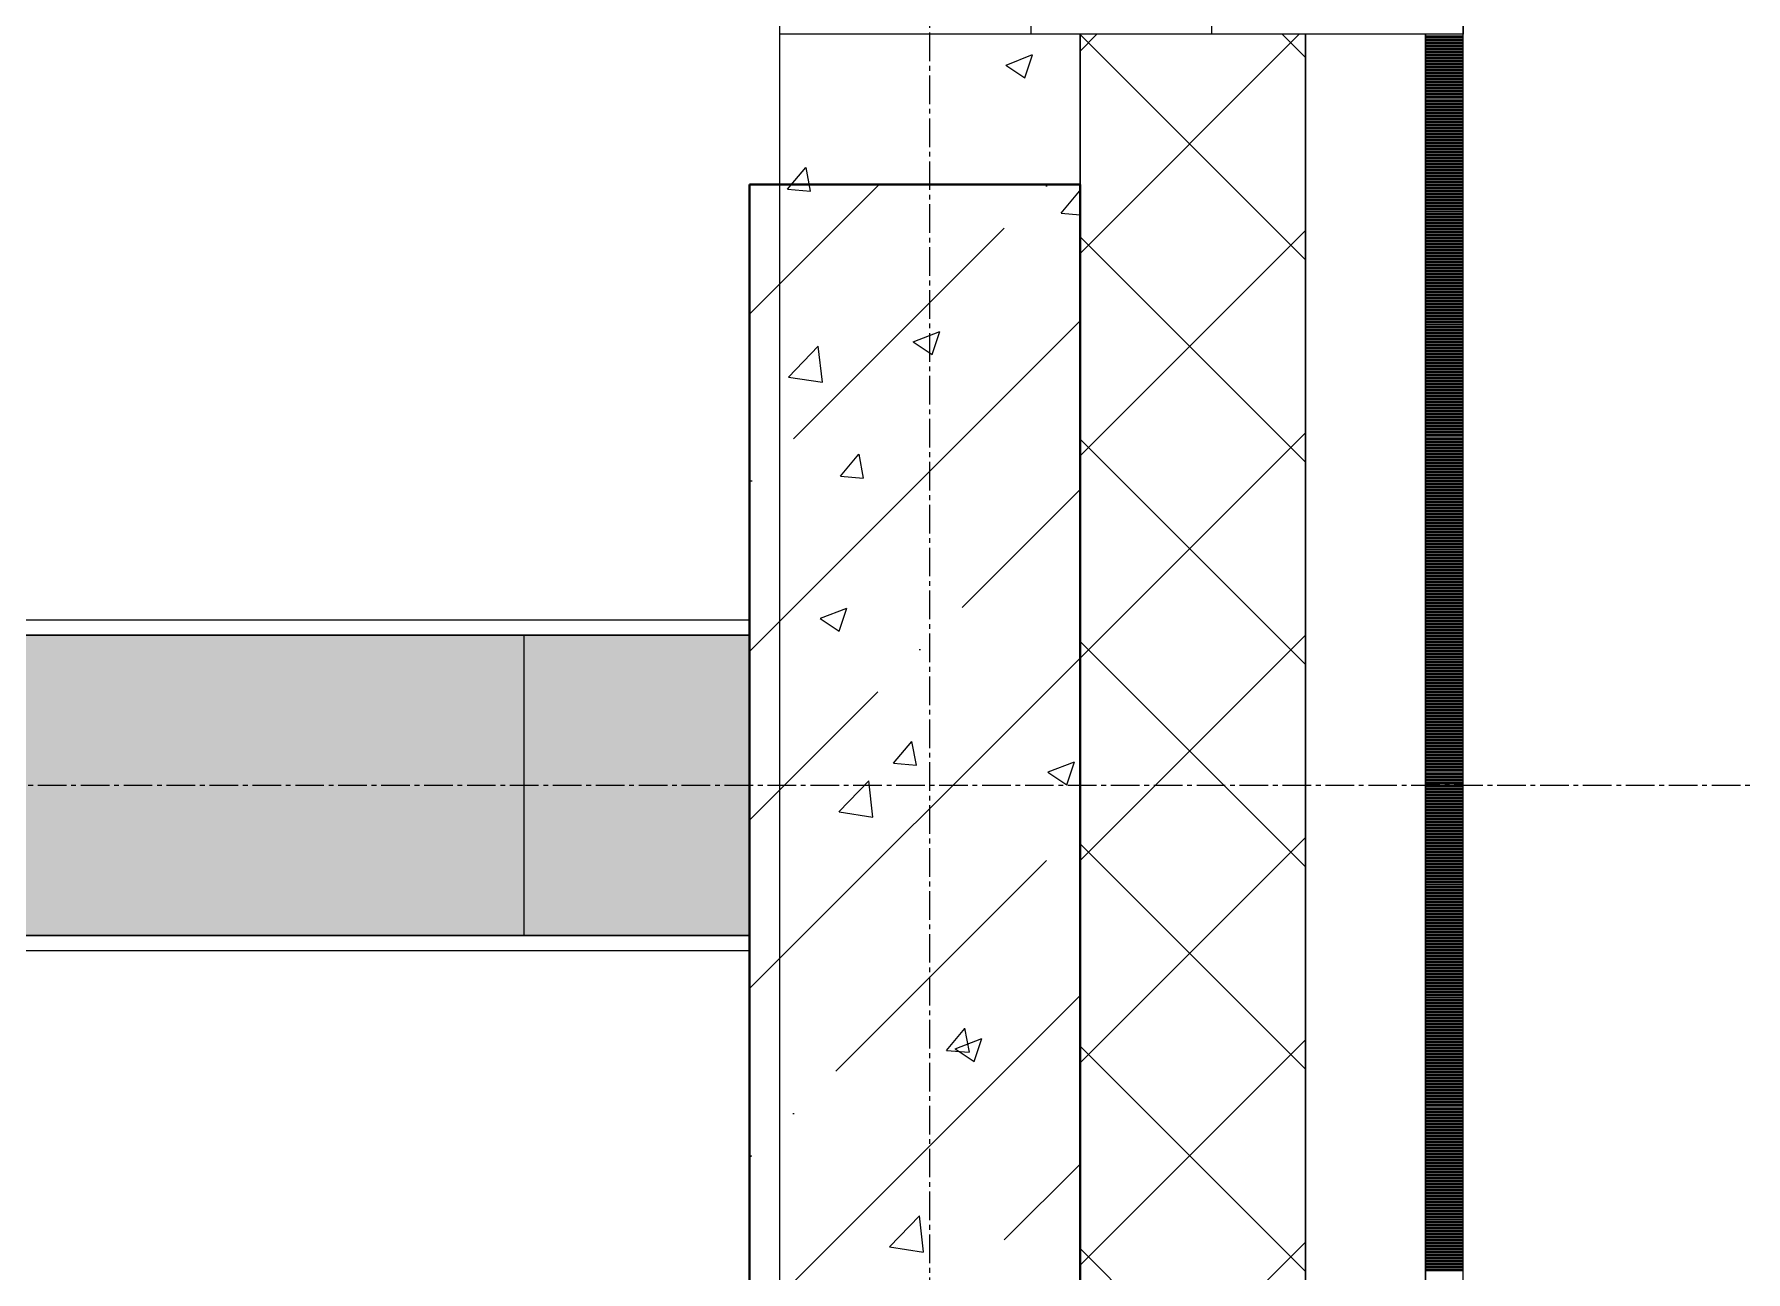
# Model space of a CAD drawing. Header units: millimetres. Extents: x -7155 to 483283, y -227682 to 148426.
# Drawn here: x 19504 to 20643, y 60876 to 61700 of the extents above; entities that cross this region are included whole.
import ezdxf

# ---------------------------------------------------------------- set-up
doc = ezdxf.new("R2010")
doc.units = ezdxf.units.MM
doc.linetypes.add('CENTER2', pattern=[28.575, 19.05, -3.175, 3.175, -3.175])
doc.linetypes.add('HIDDEN2', pattern=[4.7625, 3.175, -1.5875])
for name, color, linetype, lineweight in [('A-Wall_Материал_Газоблок_Контур', 250, 'Continuous', 0), ('АР_Колонны', 70, 'Continuous', 30), ('АР_Окна', 4, 'Continuous', 5), ('АР_Стены ЖБ', 7, 'Continuous', 30), ('АР_Стены ПЕНОблок', 52, 'Continuous', 20), ('АР_Тонкая', 254, 'Continuous', 5), ('АР_Утеплитель', 31, 'Continuous', 0), ('АР_Штриховка', 8, 'Continuous', 0)]:
    doc.layers.add(name, color=color, linetype=linetype, lineweight=lineweight)
doc.layers.add('АР_Оси_РД_100', color=7, linetype='Continuous', lineweight=0, true_color=0x525252)
doc.layers.add('РД_Оси_100', color=7, linetype='Continuous', lineweight=0, true_color=0x525252)

# ---------------------------------------------------------------- blocks, each defined once
blk = doc.blocks.new('СОШ_2200_АР_ОСИ_М100_28.05.24')
at = {"layer": 'АР_Оси_РД_100', "linetype": 'CENTER2'}
for p, q in [((20100, -6155), (20100, 139938.679)), ((29555, 61200), (-5954.958, 61200))]:
    blk.add_line(p, q, dxfattribs=at)

msp = doc.modelspace()

# ---------------------------------------------------------------- hatches: boundary and pattern name
at = {"layer": 'АР_Штриховка', "linetype": 'Continuous', "lineweight": 5, "true_color": 0x000000}
h = msp.add_hatch(dxfattribs=at)
h.set_pattern_fill('ANSI35', color=18, scale=25, style=0)
h.paths.add_polyline_path([(20200, 61600), (19980, 61600), (19980, 60400), (20200, 60400)], flags=0)
at = {"layer": 'АР_Штриховка', "linetype": 'Continuous', "lineweight": 0, "true_color": 0x000000}
h = msp.add_hatch(dxfattribs=at)
h.set_pattern_fill('AR-CONC', color=18, angle=-315, style=0)
h.paths.add_polyline_path([(19980, 61100), (19980, 61300), (13400, 61300), (13400, 61100)], flags=0)

# ---------------------------------------------------------------- linework, layer by layer
at = {"color": 18, "linetype": 'Continuous', "true_color": 0x000000}
for p, q in [((19830, 61100), (19830, 61300)), ((19830, 61300), (19980, 61300)), ((19980, 61300), (19980, 61100)), ((19980, 61100), (19830, 61100))]:
    msp.add_line(p, q, dxfattribs=at)
msp.add_solid([(19830, 61100), (19830, 61300), (19905, 61200), (19980, 61300)], dxfattribs=at)
at = {"layer": 'A-Wall_Материал_Газоблок_Контур', "color": 18, "linetype": 'Continuous', "lineweight": 0, "true_color": 0x000000}
for p, q in [((20000, 65000), (20000, 61700)), ((20455, 61700), (20455, 65000))]:
    msp.add_line(p, q, dxfattribs=at)
at = {"layer": 'АР_Колонны', "color": 18, "linetype": 'HIDDEN2', "lineweight": 25, "true_color": 0x000000}
for p, q in [((19980, 61600), (20200, 61600)), ((19980, 60400), (19980, 61600)), ((20200, 61600), (20200, 60400))]:
    msp.add_line(p, q, dxfattribs=at)
at = {"layer": 'АР_Колонны', "color": 18, "linetype": 'Continuous', "lineweight": 30, "true_color": 0x000000}
for p, q in [((19980, 61600), (19980, 60400)), ((20200, 61600), (19980, 61600)), ((20200, 60400), (20200, 61600))]:
    msp.add_line(p, q, dxfattribs=at)
at = {"layer": 'АР_Окна', "color": 18, "linetype": 'Continuous', "lineweight": 5, "true_color": 0x000000}
msp.add_line((20455, 65000), (20455, 61700), dxfattribs=at)
msp.add_lwpolyline([(20287.5, 61750), (20287.5, 61700), (20167.5, 61700), (20167.5, 61750)], close=True, dxfattribs=at)
at = {"layer": 'АР_Стены ЖБ', "color": 18, "linetype": 'Continuous', "lineweight": 40, "true_color": 0x000000}
for p, q in [((20200, 61600), (19980, 61600)), ((19980, 61600), (19980, 60400)), ((20200, 60400), (20200, 61600))]:
    msp.add_line(p, q, dxfattribs=at)
at = {"layer": 'АР_Стены ПЕНОблок', "color": 18, "linetype": 'Continuous', "lineweight": 20, "true_color": 0x000000}
for p, q in [((20200, 61700), (20000, 61700)), ((20000, 61700), (20000, 51500)), ((20200, 51500), (20200, 61700)), ((19980, 61300), (13400, 61300)), ((19980, 61100), (19980, 61300)), ((13400, 61100), (19980, 61100))]:
    msp.add_line(p, q, dxfattribs=at)
at = {"layer": 'АР_Тонкая', "color": 18, "linetype": 'Continuous', "lineweight": 5, "true_color": 0x000000}
for p, q in [((20430, 61700), (20350, 61700)), ((20350, 61700), (20350, 51500)), ((20430, 51500), (20430, 61700)), ((20455, 61700), (20430, 61700)), ((20430, 61700), (20430, 51500)), ((20455, 51500), (20455, 61700))]:
    msp.add_line(p, q, dxfattribs=at)
at = {"layer": 'АР_Тонкая', "color": 18, "linetype": 'Continuous', "lineweight": 0, "true_color": 0x000000}
for p, q in [((19980, 61310), (13400, 61310)), ((19980, 61300), (19980, 61310)), ((13400, 61300), (19980, 61300)), ((19980, 61100), (13400, 61100)), ((19980, 61090), (19980, 61100)), ((13400, 61090), (19980, 61090))]:
    msp.add_line(p, q, dxfattribs=at)
at = {"layer": 'АР_Утеплитель', "color": 18, "linetype": 'Continuous', "lineweight": 0, "true_color": 0x000000}
for p, q in [((20350, 61700), (20200, 61700)), ((20200, 61700), (20200, 51500)), ((20350, 51500), (20350, 61700))]:
    msp.add_line(p, q, dxfattribs=at)
at = {"layer": 'АР_Штриховка', "color": 18, "linetype": 'Continuous', "lineweight": 0, "true_color": 0x000000}
for p, q in [((20200, 61688.8), (20211.2, 61700)), ((20200, 61554.1), (20345.9, 61700)), ((20350, 61549.9), (20200, 61699.9)), ((20350, 61684.6), (20334.6, 61700)), ((20430, 61699), (20455, 61699)), ((20430, 61698), (20455, 61698)), ((20430, 61697), (20455, 61697)), ((20430, 61696), (20455, 61696)), ((20430, 61695), (20455, 61695)), ((20430, 61694), (20455, 61694)), ((20430, 61693), (20455, 61693)), ((20430, 61692), (20455, 61692)), ((20150.7, 61679.5), (20168.4, 61686.4)), ((20163.3, 61671), (20168.4, 61686.3)), ((20430, 61691), (20455, 61691)), ((20430, 61690), (20455, 61690)), ((20430, 61689), (20455, 61689)), ((20430, 61688), (20455, 61688)), ((20430, 61687), (20455, 61687)), ((20430, 61686), (20455, 61686)), ((20430, 61685), (20455, 61685)), ((20430, 61684), (20455, 61684)), ((20430, 61683), (20455, 61683)), ((20430, 61682), (20455, 61682)), ((20430, 61681), (20455, 61681)), ((20150.6, 61679.5), (20163.3, 61671)), ((20430, 61680), (20455, 61680)), ((20430, 61679), (20455, 61679)), ((20430, 61678), (20455, 61678)), ((20430, 61677), (20455, 61677)), ((20430, 61676), (20455, 61676)), ((20430, 61675), (20455, 61675)), ((20430, 61674), (20455, 61674)), ((20430, 61673), (20455, 61673)), ((20430, 61672), (20455, 61672)), ((20430, 61671), (20455, 61671)), ((20430, 61670), (20455, 61670)), ((20430, 61669), (20455, 61669)), ((20430, 61668), (20455, 61668)), ((20430, 61667), (20455, 61667)), ((20430, 61666), (20455, 61666)), ((20430, 61665), (20455, 61665)), ((20430, 61664), (20455, 61664)), ((20430, 61663), (20455, 61663)), ((20430, 61662), (20455, 61662)), ((20430, 61661), (20455, 61661)), ((20430, 61660), (20455, 61660)), ((20430, 61659), (20455, 61659)), ((20430, 61658), (20455, 61658)), ((20430, 61657), (20455, 61657)), ((20430, 61656), (20455, 61656)), ((20430, 61655), (20455, 61655)), ((20430, 61654), (20455, 61654)), ((20430, 61653), (20455, 61653)), ((20430, 61652), (20455, 61652)), ((20430, 61651), (20455, 61651)), ((20430, 61650), (20455, 61650)), ((20430, 61649), (20455, 61649)), ((20430, 61648), (20455, 61648)), ((20430, 61647), (20455, 61647)), ((20430, 61646), (20455, 61646)), ((20430, 61645), (20455, 61645)), ((20430, 61644), (20455, 61644)), ((20430, 61643), (20455, 61643)), ((20430, 61642), (20455, 61642)), ((20430, 61641), (20455, 61641)), ((20430, 61640), (20455, 61640)), ((20430, 61639), (20455, 61639)), ((20430, 61638), (20455, 61638)), ((20430, 61637), (20455, 61637)), ((20430, 61636), (20455, 61636)), ((20430, 61635), (20455, 61635)), ((20430, 61634), (20455, 61634)), ((20430, 61633), (20455, 61633)), ((20430, 61632), (20455, 61632)), ((20430, 61631), (20455, 61631)), ((20430, 61630), (20455, 61630)), ((20430, 61629), (20455, 61629)), ((20430, 61628), (20455, 61628)), ((20430, 61627), (20455, 61627)), ((20430, 61626), (20455, 61626)), ((20430, 61625), (20455, 61625)), ((20430, 61624), (20455, 61624)), ((20430, 61623), (20455, 61623)), ((20430, 61622), (20455, 61622)), ((20430, 61621), (20455, 61621)), ((20430, 61620), (20455, 61620)), ((20430, 61619), (20455, 61619)), ((20430, 61618), (20455, 61618)), ((20430, 61617), (20455, 61617)), ((20430, 61616), (20455, 61616)), ((20430, 61615), (20455, 61615)), ((20430, 61614), (20455, 61614)), ((20430, 61613), (20455, 61613)), ((20430, 61612), (20455, 61612)), ((20005.3, 61596.8), (20017.5, 61611.4)), ((20020.6, 61595.5), (20017.6, 61611.4)), ((20430, 61611), (20455, 61611)), ((20430, 61610), (20455, 61610)), ((20430, 61609), (20455, 61609)), ((20430, 61608), (20455, 61608)), ((20430, 61607), (20455, 61607)), ((20430, 61606), (20455, 61606)), ((20430, 61605), (20455, 61605)), ((20430, 61604), (20455, 61604)), ((20430, 61603), (20455, 61603)), ((20430, 61602), (20455, 61602)), ((20430, 61601), (20455, 61601)), ((20005.3, 61596.8), (20020.5, 61595.5)), ((20187.5, 61580.9), (20199.7, 61595.5)), ((20200, 61594.4), (20199.8, 61595.5)), ((20430, 61600), (20455, 61600)), ((20430, 61599), (20455, 61599)), ((20430, 61598), (20455, 61598)), ((20430, 61597), (20455, 61597)), ((20430, 61596), (20455, 61596)), ((20430, 61595), (20455, 61595)), ((20430, 61594), (20455, 61594)), ((20430, 61593), (20455, 61593)), ((20430, 61592), (20455, 61592)), ((20430, 61591), (20455, 61591)), ((20430, 61590), (20455, 61590)), ((20187.5, 61580.9), (20200, 61579.8)), ((20430, 61589), (20455, 61589)), ((20430, 61588), (20455, 61588)), ((20430, 61587), (20455, 61587)), ((20430, 61586), (20455, 61586)), ((20430, 61585), (20455, 61585)), ((20430, 61584), (20455, 61584)), ((20430, 61583), (20455, 61583)), ((20430, 61582), (20455, 61582)), ((20430, 61581), (20455, 61581)), ((20430, 61580), (20455, 61580)), ((20430, 61579), (20455, 61579)), ((20430, 61578), (20455, 61578)), ((20200, 61419.4), (20350, 61569.4)), ((20430, 61577), (20455, 61577)), ((20430, 61576), (20455, 61576)), ((20430, 61575), (20455, 61575)), ((20430, 61574), (20455, 61574)), ((20430, 61573), (20455, 61573)), ((20430, 61572), (20455, 61572)), ((20430, 61571), (20455, 61571)), ((20430, 61570), (20455, 61570)), ((20430, 61569), (20455, 61569)), ((20430, 61568), (20455, 61568)), ((20430, 61567), (20455, 61567)), ((20350, 61415.2), (20200, 61565.2)), ((20430, 61566), (20455, 61566)), ((20430, 61565), (20455, 61565)), ((20430, 61564), (20455, 61564)), ((20430, 61563), (20455, 61563)), ((20430, 61562), (20455, 61562)), ((20430, 61561), (20455, 61561)), ((20430, 61560), (20455, 61560)), ((20430, 61559), (20455, 61559)), ((20430, 61558), (20455, 61558)), ((20430, 61557), (20455, 61557)), ((20430, 61556), (20455, 61556)), ((20430, 61555), (20455, 61555)), ((20430, 61554), (20455, 61554)), ((20430, 61553), (20455, 61553)), ((20430, 61552), (20455, 61552)), ((20430, 61551), (20455, 61551)), ((20430, 61550), (20455, 61550)), ((20430, 61549), (20455, 61549)), ((20430, 61548), (20455, 61548)), ((20430, 61547), (20455, 61547)), ((20430, 61546), (20455, 61546)), ((20430, 61545), (20455, 61545)), ((20430, 61544), (20455, 61544)), ((20430, 61543), (20455, 61543)), ((20430, 61542), (20455, 61542)), ((20430, 61541), (20455, 61541)), ((20430, 61540), (20455, 61540)), ((20430, 61539), (20455, 61539)), ((20430, 61538), (20455, 61538)), ((20430, 61537), (20455, 61537)), ((20430, 61536), (20455, 61536)), ((20430, 61535), (20455, 61535)), ((20430, 61534), (20455, 61534)), ((20430, 61533), (20455, 61533)), ((20430, 61532), (20455, 61532)), ((20430, 61531), (20455, 61531)), ((20430, 61530), (20455, 61530)), ((20430, 61529), (20455, 61529)), ((20430, 61528), (20455, 61528)), ((20430, 61527), (20455, 61527)), ((20430, 61526), (20455, 61526)), ((20430, 61525), (20455, 61525)), ((20430, 61524), (20455, 61524)), ((20430, 61523), (20455, 61523)), ((20430, 61522), (20455, 61522)), ((20430, 61521), (20455, 61521)), ((20430, 61520), (20455, 61520)), ((20430, 61519), (20455, 61519)), ((20430, 61518), (20455, 61518)), ((20430, 61517), (20455, 61517)), ((20430, 61516), (20455, 61516)), ((20430, 61515), (20455, 61515)), ((20430, 61514), (20455, 61514)), ((20430, 61513), (20455, 61513)), ((20430, 61512), (20455, 61512)), ((20430, 61511), (20455, 61511)), ((20430, 61510), (20455, 61510)), ((20088.9, 61495.3), (20106.6, 61502.2)), ((20101.5, 61486.8), (20106.6, 61502.1)), ((20430, 61509), (20455, 61509)), ((20430, 61508), (20455, 61508)), ((20430, 61507), (20455, 61507)), ((20430, 61506), (20455, 61506)), ((20430, 61505), (20455, 61505)), ((20430, 61504), (20455, 61504)), ((20430, 61503), (20455, 61503)), ((20430, 61502), (20455, 61502)), ((20430, 61501), (20455, 61501)), ((20430, 61500), (20455, 61500)), ((20430, 61499), (20455, 61499)), ((20430, 61498), (20455, 61498)), ((20005.9, 61471.8), (20025.6, 61492.4)), ((20028.5, 61468.3), (20025.7, 61492.4)), ((20088.8, 61495.3), (20101.5, 61486.8)), ((20430, 61497), (20455, 61497)), ((20430, 61496), (20455, 61496)), ((20430, 61495), (20455, 61495)), ((20430, 61494), (20455, 61494)), ((20430, 61493), (20455, 61493)), ((20430, 61492), (20455, 61492)), ((20430, 61491), (20455, 61491)), ((20430, 61490), (20455, 61490)), ((20430, 61489), (20455, 61489)), ((20430, 61488), (20455, 61488)), ((20430, 61487), (20455, 61487)), ((20430, 61486), (20455, 61486)), ((20430, 61485), (20455, 61485)), ((20430, 61484), (20455, 61484)), ((20430, 61483), (20455, 61483)), ((20430, 61482), (20455, 61482)), ((20430, 61481), (20455, 61481)), ((20430, 61480), (20455, 61480)), ((20430, 61479), (20455, 61479)), ((20430, 61478), (20455, 61478)), ((20430, 61477), (20455, 61477)), ((20430, 61476), (20455, 61476)), ((20005.9, 61471.8), (20028.5, 61468.3)), ((20430, 61475), (20455, 61475)), ((20430, 61474), (20455, 61474)), ((20430, 61473), (20455, 61473)), ((20430, 61472), (20455, 61472)), ((20430, 61471), (20455, 61471)), ((20430, 61470), (20455, 61470)), ((20430, 61469), (20455, 61469)), ((20430, 61468), (20455, 61468)), ((20430, 61467), (20455, 61467)), ((20430, 61466), (20455, 61466)), ((20430, 61465), (20455, 61465)), ((20430, 61464), (20455, 61464)), ((20430, 61463), (20455, 61463)), ((20430, 61462), (20455, 61462)), ((20430, 61461), (20455, 61461)), ((20430, 61460), (20455, 61460)), ((20430, 61459), (20455, 61459)), ((20430, 61458), (20455, 61458)), ((20430, 61457), (20455, 61457)), ((20430, 61456), (20455, 61456)), ((20430, 61455), (20455, 61455)), ((20430, 61454), (20455, 61454)), ((20430, 61453), (20455, 61453)), ((20430, 61452), (20455, 61452)), ((20430, 61451), (20455, 61451)), ((20430, 61450), (20455, 61450)), ((20430, 61449), (20455, 61449)), ((20430, 61448), (20455, 61448)), ((20430, 61447), (20455, 61447)), ((20430, 61446), (20455, 61446)), ((20430, 61445), (20455, 61445)), ((20430, 61444), (20455, 61444)), ((20430, 61443), (20455, 61443)), ((20430, 61442), (20455, 61442)), ((20430, 61441), (20455, 61441)), ((20200, 61284.7), (20350, 61434.7)), ((20350, 61280.5), (20200, 61430.5)), ((20430, 61440), (20455, 61440)), ((20430, 61439), (20455, 61439)), ((20430, 61438), (20455, 61438)), ((20430, 61437), (20455, 61437)), ((20430, 61436), (20455, 61436)), ((20430, 61435), (20455, 61435)), ((20430, 61434), (20455, 61434)), ((20430, 61433), (20455, 61433)), ((20430, 61432), (20455, 61432)), ((20430, 61431), (20455, 61431)), ((20430, 61430), (20455, 61430)), ((20040.5, 61405.8), (20052.8, 61420.4)), ((20055.8, 61404.4), (20052.9, 61420.4)), ((20430, 61429), (20455, 61429)), ((20430, 61428), (20455, 61428)), ((20430, 61427), (20455, 61427)), ((20430, 61426), (20455, 61426)), ((20430, 61425), (20455, 61425)), ((20430, 61424), (20455, 61424)), ((20430, 61423), (20455, 61423)), ((20430, 61422), (20455, 61422)), ((20430, 61421), (20455, 61421)), ((20430, 61420), (20455, 61420)), ((20430, 61419), (20455, 61419)), ((20430, 61418), (20455, 61418)), ((20430, 61417), (20455, 61417)), ((20430, 61416), (20455, 61416)), ((20430, 61415), (20455, 61415)), ((20430, 61414), (20455, 61414)), ((20430, 61413), (20455, 61413)), ((20430, 61412), (20455, 61412)), ((20430, 61411), (20455, 61411)), ((20430, 61410), (20455, 61410)), ((20430, 61409), (20455, 61409)), ((20430, 61408), (20455, 61408)), ((20430, 61407), (20455, 61407)), ((20040.5, 61405.8), (20055.7, 61404.4)), ((20430, 61406), (20455, 61406)), ((20430, 61405), (20455, 61405)), ((20430, 61404), (20455, 61404)), ((20430, 61403), (20455, 61403)), ((20430, 61402), (20455, 61402)), ((20430, 61401), (20455, 61401)), ((20430, 61400), (20455, 61400)), ((20430, 61399), (20455, 61399)), ((20430, 61398), (20455, 61398)), ((20430, 61397), (20455, 61397)), ((20430, 61396), (20455, 61396)), ((20430, 61395), (20455, 61395)), ((20430, 61394), (20455, 61394)), ((20430, 61393), (20455, 61393)), ((20430, 61392), (20455, 61392)), ((20430, 61391), (20455, 61391)), ((20430, 61390), (20455, 61390)), ((20430, 61389), (20455, 61389)), ((20430, 61388), (20455, 61388)), ((20430, 61387), (20455, 61387)), ((20430, 61386), (20455, 61386)), ((20430, 61385), (20455, 61385)), ((20430, 61384), (20455, 61384)), ((20430, 61383), (20455, 61383)), ((20430, 61382), (20455, 61382)), ((20430, 61381), (20455, 61381)), ((20430, 61380), (20455, 61380)), ((20430, 61379), (20455, 61379)), ((20430, 61378), (20455, 61378)), ((20430, 61377), (20455, 61377)), ((20430, 61376), (20455, 61376)), ((20430, 61375), (20455, 61375)), ((20430, 61374), (20455, 61374)), ((20430, 61373), (20455, 61373)), ((20430, 61372), (20455, 61372)), ((20430, 61371), (20455, 61371)), ((20430, 61370), (20455, 61370)), ((20430, 61369), (20455, 61369)), ((20430, 61368), (20455, 61368)), ((20430, 61367), (20455, 61367)), ((20430, 61366), (20455, 61366)), ((20430, 61365), (20455, 61365)), ((20430, 61364), (20455, 61364)), ((20430, 61363), (20455, 61363)), ((20430, 61362), (20455, 61362)), ((20430, 61361), (20455, 61361)), ((20430, 61360), (20455, 61360)), ((20430, 61359), (20455, 61359)), ((20430, 61358), (20455, 61358)), ((20430, 61357), (20455, 61357)), ((20430, 61356), (20455, 61356)), ((20430, 61355), (20455, 61355)), ((20430, 61354), (20455, 61354)), ((20430, 61353), (20455, 61353)), ((20430, 61352), (20455, 61352)), ((20430, 61351), (20455, 61351)), ((20430, 61350), (20455, 61350)), ((20430, 61349), (20455, 61349)), ((20430, 61348), (20455, 61348)), ((20430, 61347), (20455, 61347)), ((20430, 61346), (20455, 61346)), ((20430, 61345), (20455, 61345)), ((20430, 61344), (20455, 61344)), ((20430, 61343), (20455, 61343)), ((20430, 61342), (20455, 61342)), ((20430, 61341), (20455, 61341)), ((20430, 61340), (20455, 61340)), ((20430, 61339), (20455, 61339)), ((20430, 61338), (20455, 61338)), ((20430, 61337), (20455, 61337)), ((20430, 61336), (20455, 61336)), ((20430, 61335), (20455, 61335)), ((20430, 61334), (20455, 61334)), ((20430, 61333), (20455, 61333)), ((20430, 61332), (20455, 61332)), ((20430, 61331), (20455, 61331)), ((20430, 61330), (20455, 61330)), ((20430, 61329), (20455, 61329)), ((20430, 61328), (20455, 61328)), ((20430, 61327), (20455, 61327)), ((20027.1, 61311.2), (20044.8, 61318)), ((20039.7, 61302.6), (20044.8, 61317.9)), ((20430, 61326), (20455, 61326)), ((20430, 61325), (20455, 61325)), ((20430, 61324), (20455, 61324)), ((20430, 61323), (20455, 61323)), ((20430, 61322), (20455, 61322)), ((20430, 61321), (20455, 61321)), ((20430, 61320), (20455, 61320)), ((20430, 61319), (20455, 61319)), ((20430, 61318), (20455, 61318)), ((20430, 61317), (20455, 61317)), ((20430, 61316), (20455, 61316)), ((20027, 61311.1), (20039.7, 61302.6)), ((20430, 61315), (20455, 61315)), ((20430, 61314), (20455, 61314)), ((20430, 61313), (20455, 61313)), ((20430, 61312), (20455, 61312)), ((20430, 61311), (20455, 61311)), ((20430, 61310), (20455, 61310)), ((20430, 61309), (20455, 61309)), ((20430, 61308), (20455, 61308)), ((20430, 61307), (20455, 61307)), ((20430, 61306), (20455, 61306)), ((20430, 61305), (20455, 61305)), ((20200, 61150), (20350, 61300)), ((20350, 61145.8), (20200, 61295.8)), ((20430, 61304), (20455, 61304)), ((20430, 61303), (20455, 61303)), ((20430, 61302), (20455, 61302)), ((20430, 61301), (20455, 61301)), ((20430, 61300), (20455, 61300)), ((20430, 61299), (20455, 61299)), ((20430, 61298), (20455, 61298)), ((20430, 61297), (20455, 61297)), ((20430, 61296), (20455, 61296)), ((20430, 61295), (20455, 61295)), ((20430, 61294), (20455, 61294)), ((20430, 61293), (20455, 61293)), ((20430, 61292), (20455, 61292)), ((20430, 61291), (20455, 61291)), ((20430, 61290), (20455, 61290)), ((20430, 61289), (20455, 61289)), ((20430, 61288), (20455, 61288)), ((20430, 61287), (20455, 61287)), ((20430, 61286), (20455, 61286)), ((20430, 61285), (20455, 61285)), ((20430, 61284), (20455, 61284)), ((20430, 61283), (20455, 61283)), ((20430, 61282), (20455, 61282)), ((20430, 61281), (20455, 61281)), ((20430, 61280), (20455, 61280)), ((20430, 61279), (20455, 61279)), ((20430, 61278), (20455, 61278)), ((20430, 61277), (20455, 61277)), ((20430, 61276), (20455, 61276)), ((20430, 61275), (20455, 61275)), ((20430, 61274), (20455, 61274)), ((20430, 61273), (20455, 61273)), ((20430, 61272), (20455, 61272)), ((20430, 61271), (20455, 61271)), ((20430, 61270), (20455, 61270)), ((20430, 61269), (20455, 61269)), ((20430, 61268), (20455, 61268)), ((20430, 61267), (20455, 61267)), ((20430, 61266), (20455, 61266)), ((20430, 61265), (20455, 61265)), ((20430, 61264), (20455, 61264)), ((20430, 61263), (20455, 61263)), ((20430, 61262), (20455, 61262)), ((20430, 61261), (20455, 61261)), ((20430, 61260), (20455, 61260)), ((20430, 61259), (20455, 61259)), ((20430, 61258), (20455, 61258)), ((20430, 61257), (20455, 61257)), ((20430, 61256), (20455, 61256)), ((20430, 61255), (20455, 61255)), ((20430, 61254), (20455, 61254)), ((20430, 61253), (20455, 61253)), ((20430, 61252), (20455, 61252)), ((20430, 61251), (20455, 61251)), ((20430, 61250), (20455, 61250)), ((20430, 61249), (20455, 61249)), ((20430, 61248), (20455, 61248)), ((20430, 61247), (20455, 61247)), ((20430, 61246), (20455, 61246)), ((20430, 61245), (20455, 61245)), ((20430, 61244), (20455, 61244)), ((20430, 61243), (20455, 61243)), ((20430, 61242), (20455, 61242)), ((20430, 61241), (20455, 61241)), ((20430, 61240), (20455, 61240)), ((20430, 61239), (20455, 61239)), ((20430, 61238), (20455, 61238)), ((20430, 61237), (20455, 61237)), ((20430, 61236), (20455, 61236)), ((20075.8, 61214.7), (20088, 61229.3)), ((20091, 61213.4), (20088.1, 61229.3)), ((20430, 61235), (20455, 61235)), ((20430, 61234), (20455, 61234)), ((20430, 61233), (20455, 61233)), ((20430, 61232), (20455, 61232)), ((20430, 61231), (20455, 61231)), ((20430, 61230), (20455, 61230)), ((20430, 61229), (20455, 61229)), ((20430, 61228), (20455, 61228)), ((20430, 61227), (20455, 61227)), ((20430, 61226), (20455, 61226)), ((20430, 61225), (20455, 61225)), ((20075.8, 61214.7), (20091, 61213.4)), ((20178.7, 61208.9), (20196.4, 61215.7)), ((20191.3, 61200.3), (20196.4, 61215.7)), ((20430, 61224), (20455, 61224)), ((20430, 61223), (20455, 61223)), ((20430, 61222), (20455, 61222)), ((20430, 61221), (20455, 61221)), ((20430, 61220), (20455, 61220)), ((20430, 61219), (20455, 61219)), ((20430, 61218), (20455, 61218)), ((20430, 61217), (20455, 61217)), ((20430, 61216), (20455, 61216)), ((20430, 61215), (20455, 61215)), ((20430, 61214), (20455, 61214)), ((20430, 61213), (20455, 61213)), ((20039.5, 61182.4), (20059.3, 61203)), ((20062.1, 61178.9), (20059.3, 61203)), ((20178.6, 61208.8), (20191.3, 61200.3)), ((20430, 61212), (20455, 61212)), ((20430, 61211), (20455, 61211)), ((20430, 61210), (20455, 61210)), ((20430, 61209), (20455, 61209)), ((20430, 61208), (20455, 61208)), ((20430, 61207), (20455, 61207)), ((20430, 61206), (20455, 61206)), ((20430, 61205), (20455, 61205)), ((20430, 61204), (20455, 61204)), ((20430, 61203), (20455, 61203)), ((20430, 61202), (20455, 61202)), ((20430, 61201), (20455, 61201)), ((20430, 61200), (20455, 61200)), ((20430, 61199), (20455, 61199)), ((20430, 61198), (20455, 61198)), ((20430, 61197), (20455, 61197)), ((20430, 61196), (20455, 61196)), ((20430, 61195), (20455, 61195)), ((20430, 61194), (20455, 61194)), ((20430, 61193), (20455, 61193)), ((20430, 61192), (20455, 61192)), ((20430, 61191), (20455, 61191)), ((20039.6, 61182.3), (20062.1, 61178.8)), ((20430, 61190), (20455, 61190)), ((20430, 61189), (20455, 61189)), ((20430, 61188), (20455, 61188)), ((20430, 61187), (20455, 61187)), ((20430, 61186), (20455, 61186)), ((20430, 61185), (20455, 61185)), ((20430, 61184), (20455, 61184)), ((20430, 61183), (20455, 61183)), ((20430, 61182), (20455, 61182)), ((20430, 61181), (20455, 61181)), ((20430, 61180), (20455, 61180)), ((20430, 61179), (20455, 61179)), ((20430, 61178), (20455, 61178)), ((20430, 61177), (20455, 61177)), ((20430, 61176), (20455, 61176)), ((20430, 61175), (20455, 61175)), ((20430, 61174), (20455, 61174)), ((20430, 61173), (20455, 61173)), ((20430, 61172), (20455, 61172)), ((20430, 61171), (20455, 61171)), ((20430, 61170), (20455, 61170)), ((20430, 61169), (20455, 61169)), ((20430, 61168), (20455, 61168)), ((20200, 61015.3), (20350, 61165.3)), ((20350, 61011.1), (20200, 61161.1)), ((20430, 61167), (20455, 61167)), ((20430, 61166), (20455, 61166)), ((20430, 61165), (20455, 61165)), ((20430, 61164), (20455, 61164)), ((20430, 61163), (20455, 61163)), ((20430, 61162), (20455, 61162)), ((20430, 61161), (20455, 61161)), ((20430, 61160), (20455, 61160)), ((20430, 61159), (20455, 61159)), ((20430, 61158), (20455, 61158)), ((20430, 61157), (20455, 61157)), ((20430, 61156), (20455, 61156)), ((20430, 61155), (20455, 61155)), ((20430, 61154), (20455, 61154)), ((20430, 61153), (20455, 61153)), ((20430, 61152), (20455, 61152)), ((20430, 61151), (20455, 61151)), ((20430, 61150), (20455, 61150)), ((20430, 61149), (20455, 61149)), ((20430, 61148), (20455, 61148)), ((20430, 61147), (20455, 61147)), ((20430, 61146), (20455, 61146)), ((20430, 61145), (20455, 61145)), ((20430, 61144), (20455, 61144)), ((20430, 61143), (20455, 61143)), ((20430, 61142), (20455, 61142)), ((20430, 61141), (20455, 61141)), ((20430, 61140), (20455, 61140)), ((20430, 61139), (20455, 61139)), ((20430, 61138), (20455, 61138)), ((20430, 61137), (20455, 61137)), ((20430, 61136), (20455, 61136)), ((20430, 61135), (20455, 61135)), ((20430, 61134), (20455, 61134)), ((20430, 61133), (20455, 61133)), ((20430, 61132), (20455, 61132)), ((20430, 61131), (20455, 61131)), ((20430, 61130), (20455, 61130)), ((20430, 61129), (20455, 61129)), ((20430, 61128), (20455, 61128)), ((20430, 61127), (20455, 61127)), ((20430, 61126), (20455, 61126)), ((20430, 61125), (20455, 61125)), ((20430, 61124), (20455, 61124)), ((20430, 61123), (20455, 61123)), ((20430, 61122), (20455, 61122)), ((20430, 61121), (20455, 61121)), ((20430, 61120), (20455, 61120)), ((20430, 61119), (20455, 61119)), ((20430, 61118), (20455, 61118)), ((20430, 61117), (20455, 61117)), ((20430, 61116), (20455, 61116)), ((20430, 61115), (20455, 61115)), ((20430, 61114), (20455, 61114)), ((20430, 61113), (20455, 61113)), ((20430, 61112), (20455, 61112)), ((20430, 61111), (20455, 61111)), ((20430, 61110), (20455, 61110)), ((20430, 61109), (20455, 61109)), ((20430, 61108), (20455, 61108)), ((20430, 61107), (20455, 61107)), ((20430, 61106), (20455, 61106)), ((20430, 61105), (20455, 61105)), ((20430, 61104), (20455, 61104)), ((20430, 61103), (20455, 61103)), ((20430, 61102), (20455, 61102)), ((20430, 61101), (20455, 61101)), ((20430, 61100), (20455, 61100)), ((20430, 61099), (20455, 61099)), ((20430, 61098), (20455, 61098)), ((20430, 61097), (20455, 61097)), ((20430, 61096), (20455, 61096)), ((20430, 61095), (20455, 61095)), ((20430, 61094), (20455, 61094)), ((20430, 61093), (20455, 61093)), ((20430, 61092), (20455, 61092)), ((20430, 61091), (20455, 61091)), ((20430, 61090), (20455, 61090)), ((20430, 61089), (20455, 61089)), ((20430, 61088), (20455, 61088)), ((20430, 61087), (20455, 61087)), ((20430, 61086), (20455, 61086)), ((20430, 61085), (20455, 61085)), ((20430, 61084), (20455, 61084)), ((20430, 61083), (20455, 61083)), ((20430, 61082), (20455, 61082)), ((20430, 61081), (20455, 61081)), ((20430, 61080), (20455, 61080)), ((20430, 61079), (20455, 61079)), ((20430, 61078), (20455, 61078)), ((20430, 61077), (20455, 61077)), ((20430, 61076), (20455, 61076)), ((20430, 61075), (20455, 61075)), ((20430, 61074), (20455, 61074)), ((20430, 61073), (20455, 61073)), ((20430, 61072), (20455, 61072)), ((20430, 61071), (20455, 61071)), ((20430, 61070), (20455, 61070)), ((20430, 61069), (20455, 61069)), ((20430, 61068), (20455, 61068)), ((20430, 61067), (20455, 61067)), ((20430, 61066), (20455, 61066)), ((20430, 61065), (20455, 61065)), ((20430, 61064), (20455, 61064)), ((20430, 61063), (20455, 61063)), ((20430, 61062), (20455, 61062)), ((20430, 61061), (20455, 61061)), ((20430, 61060), (20455, 61060)), ((20430, 61059), (20455, 61059)), ((20430, 61058), (20455, 61058)), ((20430, 61057), (20455, 61057)), ((20430, 61056), (20455, 61056)), ((20430, 61055), (20455, 61055)), ((20430, 61054), (20455, 61054)), ((20430, 61053), (20455, 61053)), ((20430, 61052), (20455, 61052)), ((20430, 61051), (20455, 61051)), ((20430, 61050), (20455, 61050)), ((20430, 61049), (20455, 61049)), ((20430, 61048), (20455, 61048)), ((20430, 61047), (20455, 61047)), ((20430, 61046), (20455, 61046)), ((20430, 61045), (20455, 61045)), ((20430, 61044), (20455, 61044)), ((20430, 61043), (20455, 61043)), ((20111, 61023.6), (20123.3, 61038.2)), ((20116.9, 61024.7), (20134.6, 61031.5)), ((20126.3, 61022.3), (20123.3, 61038.3)), ((20129.5, 61016.1), (20134.6, 61031.5)), ((20430, 61042), (20455, 61042)), ((20430, 61041), (20455, 61041)), ((20430, 61040), (20455, 61040)), ((20430, 61039), (20455, 61039)), ((20430, 61038), (20455, 61038)), ((20430, 61037), (20455, 61037)), ((20430, 61036), (20455, 61036)), ((20430, 61035), (20455, 61035)), ((20430, 61034), (20455, 61034)), ((20430, 61033), (20455, 61033)), ((20430, 61032), (20455, 61032)), ((20430, 61031), (20455, 61031)), ((20111, 61023.6), (20126.2, 61022.3)), ((20116.8, 61024.7), (20129.5, 61016.1)), ((20200, 60880.6), (20350, 61030.6)), ((20350, 60876.4), (20200, 61026.4)), ((20430, 61030), (20455, 61030)), ((20430, 61029), (20455, 61029)), ((20430, 61028), (20455, 61028)), ((20430, 61027), (20455, 61027)), ((20430, 61026), (20455, 61026)), ((20430, 61025), (20455, 61025)), ((20430, 61024), (20455, 61024)), ((20430, 61023), (20455, 61023)), ((20430, 61022), (20455, 61022)), ((20430, 61021), (20455, 61021)), ((20430, 61020), (20455, 61020)), ((20430, 61019), (20455, 61019)), ((20430, 61018), (20455, 61018)), ((20430, 61017), (20455, 61017)), ((20430, 61016), (20455, 61016)), ((20430, 61015), (20455, 61015)), ((20430, 61014), (20455, 61014)), ((20430, 61013), (20455, 61013)), ((20430, 61012), (20455, 61012)), ((20430, 61011), (20455, 61011)), ((20430, 61010), (20455, 61010)), ((20430, 61009), (20455, 61009)), ((20430, 61008), (20455, 61008)), ((20430, 61007), (20455, 61007)), ((20430, 61006), (20455, 61006)), ((20430, 61005), (20455, 61005)), ((20430, 61004), (20455, 61004)), ((20430, 61003), (20455, 61003)), ((20430, 61002), (20455, 61002)), ((20430, 61001), (20455, 61001)), ((20430, 61000), (20455, 61000)), ((20430, 60999), (20455, 60999)), ((20430, 60998), (20455, 60998)), ((20430, 60997), (20455, 60997)), ((20430, 60996), (20455, 60996)), ((20430, 60995), (20455, 60995)), ((20430, 60994), (20455, 60994)), ((20430, 60993), (20455, 60993)), ((20430, 60992), (20455, 60992)), ((20430, 60991), (20455, 60991)), ((20430, 60990), (20455, 60990)), ((20430, 60989), (20455, 60989)), ((20430, 60988), (20455, 60988)), ((20430, 60987), (20455, 60987)), ((20430, 60986), (20455, 60986)), ((20430, 60985), (20455, 60985)), ((20430, 60984), (20455, 60984)), ((20430, 60983), (20455, 60983)), ((20430, 60982), (20455, 60982)), ((20430, 60981), (20455, 60981)), ((20430, 60980), (20455, 60980)), ((20430, 60979), (20455, 60979)), ((20430, 60978), (20455, 60978)), ((20430, 60977), (20455, 60977)), ((20430, 60976), (20455, 60976)), ((20430, 60975), (20455, 60975)), ((20430, 60974), (20455, 60974)), ((20430, 60973), (20455, 60973)), ((20430, 60972), (20455, 60972)), ((20430, 60971), (20455, 60971)), ((20430, 60970), (20455, 60970)), ((20430, 60969), (20455, 60969)), ((20430, 60968), (20455, 60968)), ((20430, 60967), (20455, 60967)), ((20430, 60966), (20455, 60966)), ((20430, 60965), (20455, 60965)), ((20430, 60964), (20455, 60964)), ((20430, 60963), (20455, 60963)), ((20430, 60962), (20455, 60962)), ((20430, 60961), (20455, 60961)), ((20430, 60960), (20455, 60960)), ((20430, 60959), (20455, 60959)), ((20430, 60958), (20455, 60958)), ((20430, 60957), (20455, 60957)), ((20430, 60956), (20455, 60956)), ((20430, 60955), (20455, 60955)), ((20430, 60954), (20455, 60954)), ((20430, 60953), (20455, 60953)), ((20430, 60952), (20455, 60952)), ((20430, 60951), (20455, 60951)), ((20430, 60950), (20455, 60950)), ((20430, 60949), (20455, 60949)), ((20430, 60948), (20455, 60948)), ((20430, 60947), (20455, 60947)), ((20430, 60946), (20455, 60946)), ((20430, 60945), (20455, 60945)), ((20430, 60944), (20455, 60944)), ((20430, 60943), (20455, 60943)), ((20430, 60942), (20455, 60942)), ((20430, 60941), (20455, 60941)), ((20430, 60940), (20455, 60940)), ((20430, 60939), (20455, 60939)), ((20430, 60938), (20455, 60938)), ((20430, 60937), (20455, 60937)), ((20430, 60936), (20455, 60936)), ((20430, 60935), (20455, 60935)), ((20430, 60934), (20455, 60934)), ((20430, 60933), (20455, 60933)), ((20430, 60932), (20455, 60932)), ((20430, 60931), (20455, 60931)), ((20430, 60930), (20455, 60930)), ((20430, 60929), (20455, 60929)), ((20430, 60928), (20455, 60928)), ((20430, 60927), (20455, 60927)), ((20430, 60926), (20455, 60926)), ((20430, 60925), (20455, 60925)), ((20430, 60924), (20455, 60924)), ((20430, 60923), (20455, 60923)), ((20430, 60922), (20455, 60922)), ((20430, 60921), (20455, 60921)), ((20430, 60920), (20455, 60920)), ((20430, 60919), (20455, 60919)), ((20430, 60918), (20455, 60918)), ((20430, 60917), (20455, 60917)), ((20073.2, 60892.9), (20093, 60913.5)), ((20095.8, 60889.4), (20093, 60913.5)), ((20430, 60916), (20455, 60916)), ((20430, 60915), (20455, 60915)), ((20430, 60914), (20455, 60914)), ((20430, 60913), (20455, 60913)), ((20430, 60912), (20455, 60912)), ((20430, 60911), (20455, 60911)), ((20430, 60910), (20455, 60910)), ((20430, 60909), (20455, 60909)), ((20430, 60908), (20455, 60908)), ((20430, 60907), (20455, 60907)), ((20430, 60906), (20455, 60906)), ((20200, 60745.9), (20350, 60895.9)), ((20430, 60905), (20455, 60905)), ((20430, 60904), (20455, 60904)), ((20430, 60903), (20455, 60903)), ((20430, 60902), (20455, 60902)), ((20430, 60901), (20455, 60901)), ((20430, 60900), (20455, 60900)), ((20430, 60899), (20455, 60899)), ((20430, 60898), (20455, 60898)), ((20430, 60897), (20455, 60897)), ((20430, 60896), (20455, 60896)), ((20430, 60895), (20455, 60895)), ((20430, 60894), (20455, 60894)), ((20073.2, 60892.8), (20095.8, 60889.3)), ((20350, 60741.7), (20200, 60891.7)), ((20430, 60893), (20455, 60893)), ((20430, 60892), (20455, 60892)), ((20430, 60891), (20455, 60891)), ((20430, 60890), (20455, 60890)), ((20430, 60889), (20455, 60889)), ((20430, 60888), (20455, 60888)), ((20430, 60887), (20455, 60887)), ((20430, 60886), (20455, 60886)), ((20430, 60885), (20455, 60885)), ((20430, 60884), (20455, 60884)), ((20430, 60883), (20455, 60883)), ((20430, 60882), (20455, 60882)), ((20430, 60881), (20455, 60881)), ((20430, 60880), (20455, 60880)), ((20430, 60879), (20455, 60879)), ((20430, 60878), (20455, 60878)), ((20430, 60877), (20455, 60877))]:
    msp.add_line(p, q, dxfattribs=at)

# ---------------------------------------------------------------- block references
at = {"layer": 'РД_Оси_100'}
msp.add_blockref('СОШ_2200_АР_ОСИ_М100_28.05.24', (0, 0), dxfattribs=at)

doc.saveas('drawing.dxf')
